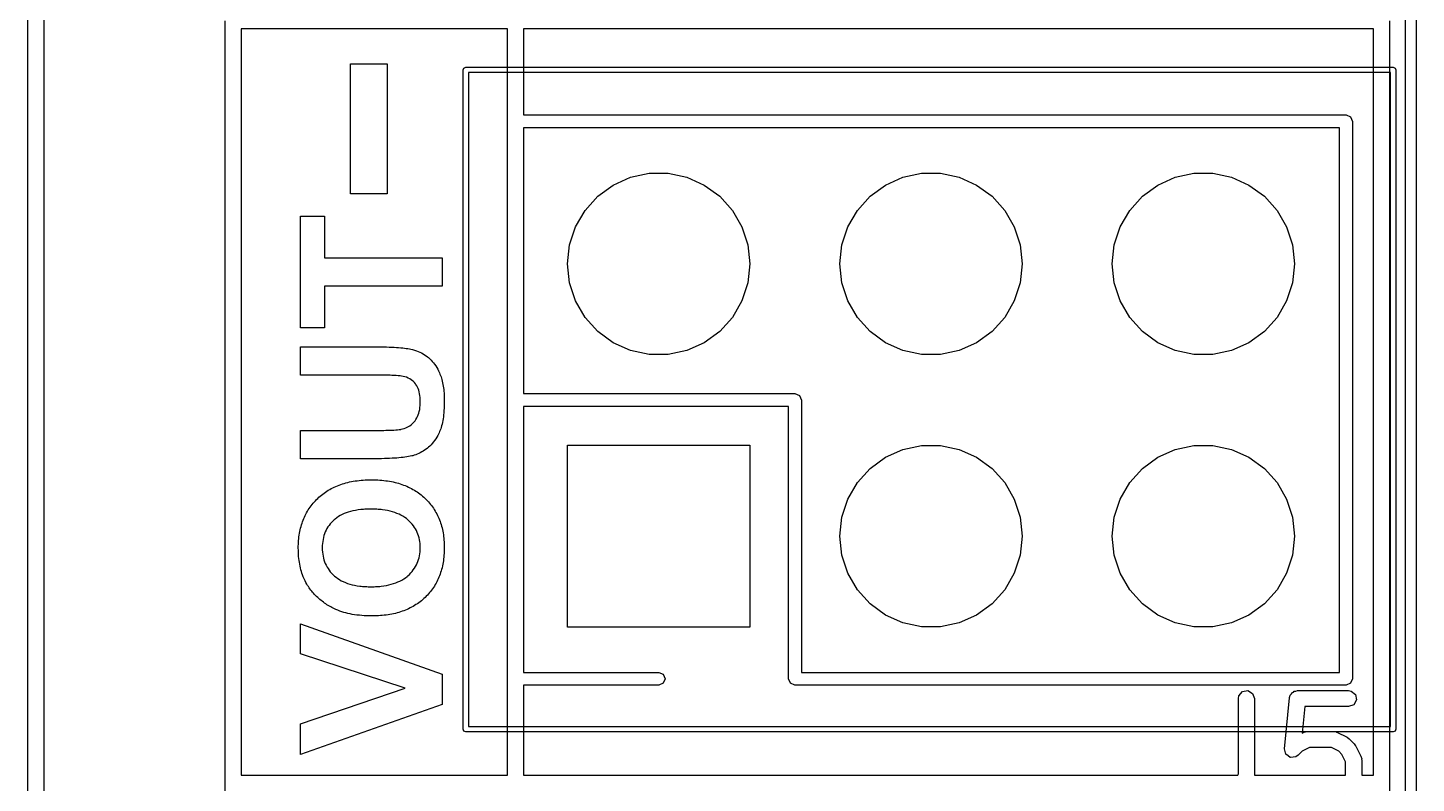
# Model space of a CAD drawing. Extents: x 107 to 207, y -142 to -86.
# Drawn here: x 193.95 to 206.9, y -118.55 to -111.51 of the extents above; entities that cross this region are included whole.
import ezdxf

# ---------------------------------------------------------------- set-up
doc = ezdxf.new("R2010")
doc.units = 0
doc.layers.add('BLACK', color=7, linetype='CONTINUOUS')

msp = doc.modelspace()

# ---------------------------------------------------------------- linework, layer by layer
at = {"layer": 'BLACK', "linetype": 'CONTINUOUS'}
for p, q in [((193.95, -134.679373), (193.95, -86.11)), ((206.8, -138.51), (206.8, -89.71)), ((206.9, -89.71), (206.9, -138.51)), ((194.1, -95.785), (194.1, -132.185)), ((195.7914, -132.989), (195.7914, -111.4426)), ((206.6514, -111.4426), (206.6514, -132.989)), ((195.9414, -111.5176), (195.9414, -118.4796)), ((198.4242, -111.5176), (195.9414, -111.5176)), ((198.4242, -118.4796), (198.4242, -111.5176)), ((198.5742, -111.5176), (198.5742, -112.32)), ((206.5014, -111.5176), (198.5742, -111.5176)), ((206.5014, -118.4796), (206.5014, -111.5176)), ((196.959633, -113.05755), (196.959633, -111.843761)), ((196.959633, -111.843761), (197.303527, -111.843761)), ((197.303527, -111.843761), (197.303527, -113.05755)), ((198.01, -111.9), (198.017322, -111.882322)), ((198.017322, -111.882322), (198.035, -111.875)), ((198.035, -111.875), (206.685, -111.875)), ((206.685, -111.875), (206.702678, -111.882322)), ((206.702678, -111.882322), (206.71, -111.9)), ((198.01, -118.05), (198.01, -111.9)), ((198.06, -111.925), (198.06, -118.025)), ((206.66, -111.925), (198.06, -111.925)), ((206.66, -118.025), (206.66, -111.925)), ((206.71, -111.9), (206.71, -118.05)), ((198.5742, -112.32), (206.245, -112.32)), ((206.245, -112.32), (206.287426, -112.337574)), ((206.287426, -112.337574), (206.305, -112.38)), ((206.305, -112.38), (206.305, -117.58)), ((198.5742, -112.44), (198.5742, -114.92)), ((206.185, -112.44), (198.5742, -112.44)), ((206.185, -117.52), (206.185, -112.44)), ((199.41, -112.973878), (199.572336, -112.901602)), ((199.572336, -112.901602), (199.746151, -112.864656)), ((199.746151, -112.864656), (199.923849, -112.864656)), ((199.923849, -112.864656), (200.097664, -112.901602)), ((200.097664, -112.901602), (200.26, -112.973878)), ((201.95, -112.973878), (202.112336, -112.901602)), ((202.112336, -112.901602), (202.286151, -112.864656)), ((202.286151, -112.864656), (202.463849, -112.864656)), ((202.463849, -112.864656), (202.637664, -112.901602)), ((202.637664, -112.901602), (202.8, -112.973878)), ((204.49, -112.973878), (204.652336, -112.901602)), ((204.652336, -112.901602), (204.826151, -112.864656)), ((204.826151, -112.864656), (205.003849, -112.864656)), ((205.003849, -112.864656), (205.177664, -112.901602)), ((205.177664, -112.901602), (205.34, -112.973878)), ((199.266239, -113.078327), (199.41, -112.973878)), ((200.26, -112.973878), (200.403761, -113.078327)), ((201.806239, -113.078327), (201.95, -112.973878)), ((202.8, -112.973878), (202.943761, -113.078327)), ((204.346239, -113.078327), (204.49, -112.973878)), ((205.34, -112.973878), (205.483761, -113.078327)), ((197.303527, -113.05755), (196.959633, -113.05755)), ((199.147336, -113.210383), (199.266239, -113.078327)), ((200.403761, -113.078327), (200.522664, -113.210383)), ((201.687336, -113.210383), (201.806239, -113.078327)), ((202.943761, -113.078327), (203.062664, -113.210383)), ((204.227336, -113.210383), (204.346239, -113.078327)), ((205.483761, -113.078327), (205.602664, -113.210383)), ((196.493634, -114.305777), (196.493634, -113.265595)), ((196.493634, -113.265595), (196.717165, -113.265595)), ((196.717165, -113.265595), (196.717165, -113.652964)), ((199.058486, -113.364274), (199.147336, -113.210383)), ((200.522664, -113.210383), (200.611514, -113.364274)), ((201.598486, -113.364274), (201.687336, -113.210383)), ((203.062664, -113.210383), (203.151514, -113.364274)), ((204.138486, -113.364274), (204.227336, -113.210383)), ((205.602664, -113.210383), (205.691514, -113.364274)), ((199.003575, -113.533275), (199.058486, -113.364274)), ((200.611514, -113.364274), (200.666425, -113.533275)), ((201.543575, -113.533275), (201.598486, -113.364274)), ((203.151514, -113.364274), (203.206425, -113.533275)), ((204.083575, -113.533275), (204.138486, -113.364274)), ((205.691514, -113.364274), (205.746425, -113.533275)), ((198.985, -113.71), (199.003575, -113.533275)), ((200.666425, -113.533275), (200.685, -113.71)), ((201.525, -113.71), (201.543575, -113.533275)), ((203.206425, -113.533275), (203.225, -113.71)), ((204.065, -113.71), (204.083575, -113.533275)), ((205.746425, -113.533275), (205.765, -113.71)), ((196.717165, -113.652964), (197.8145, -113.652964)), ((197.8145, -113.652964), (197.8145, -113.917455)), ((199.003575, -113.886725), (198.985, -113.71)), ((200.685, -113.71), (200.666425, -113.886725)), ((201.543575, -113.886725), (201.525, -113.71)), ((203.225, -113.71), (203.206425, -113.886725)), ((204.083575, -113.886725), (204.065, -113.71)), ((205.765, -113.71), (205.746425, -113.886725)), ((197.8145, -113.917455), (196.717165, -113.917455)), ((196.717165, -113.917455), (196.717165, -114.305777)), ((199.058486, -114.055726), (199.003575, -113.886725)), ((200.666425, -113.886725), (200.611514, -114.055726)), ((201.598486, -114.055726), (201.543575, -113.886725)), ((203.206425, -113.886725), (203.151514, -114.055726)), ((204.138486, -114.055726), (204.083575, -113.886725)), ((205.746425, -113.886725), (205.691514, -114.055726)), ((199.147336, -114.209617), (199.058486, -114.055726)), ((200.611514, -114.055726), (200.522664, -114.209617)), ((201.687336, -114.209617), (201.598486, -114.055726)), ((203.151514, -114.055726), (203.062664, -114.209617)), ((204.227336, -114.209617), (204.138486, -114.055726)), ((205.691514, -114.055726), (205.602664, -114.209617)), ((199.266239, -114.341673), (199.147336, -114.209617)), ((200.522664, -114.209617), (200.403761, -114.341673)), ((201.806239, -114.341673), (201.687336, -114.209617)), ((203.062664, -114.209617), (202.943761, -114.341673)), ((204.346239, -114.341673), (204.227336, -114.209617)), ((205.602664, -114.209617), (205.483761, -114.341673)), ((196.717165, -114.305777), (196.493634, -114.305777)), ((199.41, -114.446122), (199.266239, -114.341673)), ((200.403761, -114.341673), (200.26, -114.446122)), ((201.95, -114.446122), (201.806239, -114.341673)), ((202.943761, -114.341673), (202.8, -114.446122)), ((204.49, -114.446122), (204.346239, -114.341673)), ((205.483761, -114.341673), (205.34, -114.446122)), ((199.572336, -114.518398), (199.41, -114.446122)), ((200.26, -114.446122), (200.097664, -114.518398)), ((202.112336, -114.518398), (201.95, -114.446122)), ((202.8, -114.446122), (202.637664, -114.518398)), ((204.652336, -114.518398), (204.49, -114.446122)), ((205.34, -114.446122), (205.177664, -114.518398)), ((196.493634, -114.747441), (196.493634, -114.483268)), ((196.493634, -114.483268), (197.186136, -114.483268)), ((197.186136, -114.483268), (197.200844, -114.483289)), ((197.200844, -114.483289), (197.215279, -114.483352)), ((197.215279, -114.483352), (197.229442, -114.483458)), ((197.229442, -114.483458), (197.243333, -114.483605)), ((197.243333, -114.483605), (197.256952, -114.483795)), ((197.256952, -114.483795), (197.270299, -114.484027)), ((197.270299, -114.484027), (197.283373, -114.484301)), ((197.283373, -114.484301), (197.296175, -114.484617)), ((197.296175, -114.484617), (197.320962, -114.485376)), ((197.320962, -114.485376), (197.344661, -114.486304)), ((197.344661, -114.486304), (197.36727, -114.487401)), ((197.36727, -114.487401), (197.38879, -114.488666)), ((197.38879, -114.488666), (197.409222, -114.490099)), ((197.409222, -114.490099), (197.428564, -114.491702)), ((197.428564, -114.491702), (197.446818, -114.493473)), ((197.446818, -114.493473), (197.463982, -114.495413)), ((197.463982, -114.495413), (197.480057, -114.497521)), ((197.480057, -114.497521), (197.495044, -114.499799)), ((197.495044, -114.499799), (197.508941, -114.502244)), ((197.508941, -114.502244), (197.52175, -114.504859)), ((197.52175, -114.504859), (197.539878, -114.509169)), ((197.539878, -114.509169), (197.557471, -114.51412)), ((197.557471, -114.51412), (197.574527, -114.519714)), ((197.574527, -114.519714), (197.591048, -114.525949)), ((197.591048, -114.525949), (197.607033, -114.532826)), ((197.607033, -114.532826), (197.622482, -114.540345)), ((197.622482, -114.540345), (197.637395, -114.548506)), ((197.637395, -114.548506), (197.651773, -114.557309)), ((197.651773, -114.557309), (197.665614, -114.566753)), ((197.665614, -114.566753), (197.67892, -114.57684)), ((197.67892, -114.57684), (197.687493, -114.58392)), ((197.687493, -114.58392), (197.699874, -114.595039)), ((197.699874, -114.595039), (197.711776, -114.606845)), ((197.711776, -114.606845), (197.723197, -114.619337)), ((199.746151, -114.555344), (199.572336, -114.518398)), ((199.923849, -114.555344), (199.746151, -114.555344)), ((200.097664, -114.518398), (199.923849, -114.555344)), ((202.286151, -114.555344), (202.112336, -114.518398)), ((202.463849, -114.555344), (202.286151, -114.555344)), ((202.637664, -114.518398), (202.463849, -114.555344)), ((204.826151, -114.555344), (204.652336, -114.518398)), ((205.003849, -114.555344), (204.826151, -114.555344)), ((205.177664, -114.518398), (205.003849, -114.555344)), ((197.723197, -114.619337), (197.734138, -114.632515)), ((197.734138, -114.632515), (197.7446, -114.64638)), ((197.7446, -114.64638), (197.754581, -114.660932)), ((197.754581, -114.660932), (197.764082, -114.67617)), ((197.764082, -114.67617), (197.773103, -114.692094)), ((197.773103, -114.692094), (197.781645, -114.708705)), ((197.781645, -114.708705), (197.789706, -114.726002)), ((197.789706, -114.726002), (197.794814, -114.737916)), ((197.225825, -114.747441), (196.493634, -114.747441)), ((197.245122, -114.747487), (197.225825, -114.747441)), ((197.263719, -114.747625), (197.245122, -114.747487)), ((197.281616, -114.747854), (197.263719, -114.747625)), ((197.298814, -114.748175), (197.281616, -114.747854)), ((197.315313, -114.748588), (197.298814, -114.748175)), ((197.331112, -114.749093), (197.315313, -114.748588)), ((197.346211, -114.74969), (197.331112, -114.749093)), ((197.360611, -114.750378), (197.346211, -114.74969)), ((197.374311, -114.751158), (197.360611, -114.750378)), ((197.387312, -114.75203), (197.374311, -114.751158)), ((197.405501, -114.75351), (197.387312, -114.75203)), ((197.422117, -114.755197), (197.405501, -114.75351)), ((197.437159, -114.75709), (197.422117, -114.755197)), ((197.450627, -114.759189), (197.437159, -114.75709)), ((197.467207, -114.762761), (197.450627, -114.759189)), ((197.483132, -114.767762), (197.467207, -114.762761)), ((197.498403, -114.774192), (197.483132, -114.767762)), ((197.513018, -114.78205), (197.498403, -114.774192)), ((197.526979, -114.791338), (197.513018, -114.78205)), ((197.53702, -114.799241), (197.526979, -114.791338)), ((197.546692, -114.807948), (197.53702, -114.799241)), ((197.555996, -114.817458), (197.546692, -114.807948)), ((197.564932, -114.827772), (197.555996, -114.817458)), ((197.570546, -114.835134), (197.564932, -114.827772)), ((197.578287, -114.846989), (197.570546, -114.835134)), ((197.585213, -114.859822), (197.578287, -114.846989)), ((197.591325, -114.873631), (197.585213, -114.859822)), ((197.794814, -114.737916), (197.799658, -114.750173)), ((197.799658, -114.750173), (197.80419, -114.762895)), ((197.80419, -114.762895), (197.80841, -114.776081)), ((197.80841, -114.776081), (197.812317, -114.78973)), ((197.812317, -114.78973), (197.815911, -114.803843)), ((197.815911, -114.803843), (197.819193, -114.818421)), ((197.819193, -114.818421), (197.822162, -114.833462)), ((197.822162, -114.833462), (197.824819, -114.848967)), ((197.824819, -114.848967), (197.827163, -114.864935)), ((197.827163, -114.864935), (197.829195, -114.881368)), ((197.596622, -114.888417), (197.591325, -114.873631)), ((197.601104, -114.904179), (197.596622, -114.888417)), ((197.60477, -114.920919), (197.601104, -114.904179)), ((197.607623, -114.938635), (197.60477, -114.920919)), ((197.60966, -114.957328), (197.607623, -114.938635)), ((197.610565, -114.970332), (197.60966, -114.957328)), ((197.611108, -114.983771), (197.610565, -114.970332)), ((197.611289, -114.997643), (197.611108, -114.983771)), ((197.829195, -114.881368), (197.830914, -114.898265)), ((197.830914, -114.898265), (197.83232, -114.915625)), ((197.83232, -114.915625), (197.833414, -114.933449)), ((197.833414, -114.933449), (197.834195, -114.951738)), ((197.834195, -114.951738), (197.834664, -114.97049)), ((197.834821, -114.989705), (197.834651, -115.01277)), ((197.834664, -114.97049), (197.834821, -114.989705)), ((198.5742, -114.92), (201.105, -114.92)), ((201.105, -114.92), (201.147426, -114.937574)), ((201.147426, -114.937574), (201.165, -114.98)), ((201.165, -114.98), (201.165, -117.52)), ((197.585865, -115.132532), (197.592065, -115.117654)), ((197.592065, -115.117654), (197.5974, -115.101962)), ((197.5974, -115.101962), (197.601869, -115.085454)), ((197.601869, -115.085454), (197.605474, -115.068131)), ((197.605474, -115.068131), (197.608214, -115.049994)), ((197.608214, -115.049994), (197.610088, -115.031041)), ((197.610088, -115.031041), (197.610857, -115.017954)), ((197.610857, -115.017954), (197.611241, -115.004504)), ((197.611241, -115.004504), (197.611289, -114.997643)), ((197.828703, -115.117525), (197.826494, -115.136363)), ((197.830572, -115.097983), (197.828703, -115.117525)), ((197.832102, -115.077737), (197.830572, -115.097983)), ((197.833291, -115.056786), (197.832102, -115.077737)), ((197.834141, -115.03513), (197.833291, -115.056786)), ((197.834651, -115.01277), (197.834141, -115.03513)), ((201.045, -115.04), (198.5742, -115.04)), ((198.5742, -115.04), (198.5742, -117.52)), ((201.045, -117.58), (201.045, -115.04)), ((197.412869, -115.255762), (197.428303, -115.253532)), ((197.428303, -115.253532), (197.431576, -115.252926)), ((197.431576, -115.252926), (197.446534, -115.249358)), ((197.446534, -115.249358), (197.46093, -115.244963)), ((197.46093, -115.244963), (197.474761, -115.239743)), ((197.474761, -115.239743), (197.488029, -115.233696)), ((197.488029, -115.233696), (197.500733, -115.226824)), ((197.500733, -115.226824), (197.512873, -115.219125)), ((197.512873, -115.219125), (197.52445, -115.210601)), ((197.52445, -115.210601), (197.535463, -115.20125)), ((197.535463, -115.20125), (197.545912, -115.191074)), ((197.545912, -115.191074), (197.555797, -115.180071)), ((197.555797, -115.180071), (197.562075, -115.172277)), ((197.562075, -115.172277), (197.57087, -115.159844)), ((197.57087, -115.159844), (197.5788, -115.146595)), ((197.5788, -115.146595), (197.585865, -115.132532)), ((197.801516, -115.248501), (197.796588, -115.261702)), ((197.806104, -115.234594), (197.801516, -115.248501)), ((197.810352, -115.219984), (197.806104, -115.234594)), ((197.81426, -115.204669), (197.810352, -115.219984)), ((197.817828, -115.188649), (197.81426, -115.204669)), ((197.821057, -115.171925), (197.817828, -115.188649)), ((197.823946, -115.154496), (197.821057, -115.171925)), ((197.826494, -115.136363), (197.823946, -115.154496)), ((196.493634, -115.52726), (196.493634, -115.262769)), ((196.493634, -115.262769), (197.210585, -115.262769)), ((197.210585, -115.262769), (197.231429, -115.262731)), ((197.231429, -115.262731), (197.251336, -115.262615)), ((197.251336, -115.262615), (197.270305, -115.262423)), ((197.270305, -115.262423), (197.288336, -115.262154)), ((197.288336, -115.262154), (197.30543, -115.261808)), ((197.30543, -115.261808), (197.321586, -115.261385)), ((197.321586, -115.261385), (197.336805, -115.260885)), ((197.336805, -115.260885), (197.351085, -115.260308)), ((197.351085, -115.260308), (197.364428, -115.259655)), ((197.364428, -115.259655), (197.382685, -115.25853)), ((197.382685, -115.25853), (197.398832, -115.257232)), ((197.398832, -115.257232), (197.412869, -115.255762)), ((197.722735, -115.383802), (197.711128, -115.396602)), ((197.733889, -115.370288), (197.722735, -115.383802)), ((197.744591, -115.356059), (197.733889, -115.370288)), ((197.754841, -115.341116), (197.744591, -115.356059)), ((197.764639, -115.325458), (197.754841, -115.341116)), ((197.773985, -115.309087), (197.764639, -115.325458)), ((197.779965, -115.297775), (197.773985, -115.309087)), ((197.785743, -115.286146), (197.779965, -115.297775)), ((197.791321, -115.2742), (197.785743, -115.286146)), ((197.796588, -115.261702), (197.791321, -115.2742)), ((197.468169, -115.512614), (197.450205, -115.514953)), ((197.48529, -115.510072), (197.468169, -115.512614)), ((197.501568, -115.507326), (197.48529, -115.510072)), ((197.517002, -115.504376), (197.501568, -115.507326)), ((197.531593, -115.501223), (197.517002, -115.504376)), ((197.541132, -115.498851), (197.531593, -115.501223)), ((197.555343, -115.494729), (197.541132, -115.498851)), ((197.569437, -115.489932), (197.555343, -115.494729)), ((197.583413, -115.484459), (197.569437, -115.489932)), ((197.597273, -115.478311), (197.583413, -115.484459)), ((197.611015, -115.471488), (197.597273, -115.478311)), ((197.62464, -115.46399), (197.611015, -115.471488)), ((197.638148, -115.455816), (197.62464, -115.46399)), ((197.651538, -115.446967), (197.638148, -115.455816)), ((197.664812, -115.437442), (197.651538, -115.446967)), ((197.677968, -115.427242), (197.664812, -115.437442)), ((197.686559, -115.420058), (197.677968, -115.427242)), ((197.69907, -115.408687), (197.686559, -115.420058)), ((197.711128, -115.396602), (197.69907, -115.408687)), ((198.985, -117.1), (198.985, -115.4)), ((198.985, -115.4), (200.685, -115.4)), ((200.685, -115.4), (200.685, -117.1)), ((201.806239, -115.618327), (201.95, -115.513878)), ((201.95, -115.513878), (202.112336, -115.441602)), ((202.112336, -115.441602), (202.286151, -115.404656)), ((202.286151, -115.404656), (202.463849, -115.404656)), ((202.463849, -115.404656), (202.637664, -115.441602)), ((202.637664, -115.441602), (202.8, -115.513878)), ((202.8, -115.513878), (202.943761, -115.618327)), ((204.346239, -115.618327), (204.49, -115.513878)), ((204.49, -115.513878), (204.652336, -115.441602)), ((204.652336, -115.441602), (204.826151, -115.404656)), ((204.826151, -115.404656), (205.003849, -115.404656)), ((205.003849, -115.404656), (205.177664, -115.441602)), ((205.177664, -115.441602), (205.34, -115.513878)), ((205.34, -115.513878), (205.483761, -115.618327)), ((197.196931, -115.52726), (196.493634, -115.52726)), ((197.210658, -115.527234), (197.196931, -115.52726)), ((197.224173, -115.527158), (197.210658, -115.527234)), ((197.237478, -115.527031), (197.224173, -115.527158)), ((197.250572, -115.526853), (197.237478, -115.527031)), ((197.276127, -115.526344), (197.250572, -115.526853)), ((197.300838, -115.525632), (197.276127, -115.526344)), ((197.324707, -115.524717), (197.300838, -115.525632)), ((197.347732, -115.523598), (197.324707, -115.524717)), ((197.369913, -115.522276), (197.347732, -115.523598)), ((197.391251, -115.52075), (197.369913, -115.522276)), ((197.411746, -115.519022), (197.391251, -115.52075)), ((197.431397, -115.517089), (197.411746, -115.519022)), ((197.450205, -115.514953), (197.431397, -115.517089)), ((201.687336, -115.750383), (201.806239, -115.618327)), ((202.943761, -115.618327), (203.062664, -115.750383)), ((204.227336, -115.750383), (204.346239, -115.618327)), ((205.483761, -115.618327), (205.602664, -115.750383)), ((196.83883, -115.778756), (196.854103, -115.772819)), ((196.854103, -115.772819), (196.869652, -115.767222)), ((196.869652, -115.767222), (196.885477, -115.761964)), ((196.885477, -115.761964), (196.901579, -115.757045)), ((196.901579, -115.757045), (196.917956, -115.752466)), ((196.917956, -115.752466), (196.934609, -115.748226)), ((196.934609, -115.748226), (196.951538, -115.744325)), ((196.951538, -115.744325), (196.968743, -115.740763)), ((196.968743, -115.740763), (196.986224, -115.73754)), ((196.986224, -115.73754), (197.003981, -115.734657)), ((197.003981, -115.734657), (197.022014, -115.732113)), ((197.022014, -115.732113), (197.040323, -115.729908)), ((197.040323, -115.729908), (197.058908, -115.728042)), ((197.058908, -115.728042), (197.077769, -115.726516)), ((197.077769, -115.726516), (197.096906, -115.725328)), ((197.096906, -115.725328), (197.116318, -115.72448)), ((197.116318, -115.72448), (197.136007, -115.723971)), ((197.136007, -115.723971), (197.155972, -115.723802)), ((197.155972, -115.723802), (197.175761, -115.72397)), ((197.175761, -115.72397), (197.195278, -115.724475)), ((197.195278, -115.724475), (197.214525, -115.725317)), ((197.214525, -115.725317), (197.2335, -115.726496)), ((197.2335, -115.726496), (197.252205, -115.728011)), ((197.252205, -115.728011), (197.270639, -115.729863)), ((197.270639, -115.729863), (197.288801, -115.732052)), ((197.288801, -115.732052), (197.306693, -115.734577)), ((197.306693, -115.734577), (197.324313, -115.73744)), ((197.324313, -115.73744), (197.341663, -115.740639)), ((197.341663, -115.740639), (197.358741, -115.744175)), ((197.358741, -115.744175), (197.375549, -115.748047)), ((197.375549, -115.748047), (197.392085, -115.752256)), ((197.392085, -115.752256), (197.408351, -115.756802)), ((197.408351, -115.756802), (197.424346, -115.761685)), ((197.424346, -115.761685), (197.440069, -115.766905)), ((197.440069, -115.766905), (197.455522, -115.772461)), ((197.455522, -115.772461), (197.470703, -115.778354)), ((201.598486, -115.904274), (201.687336, -115.750383)), ((203.062664, -115.750383), (203.151514, -115.904274)), ((204.138486, -115.904274), (204.227336, -115.750383)), ((205.602664, -115.750383), (205.691514, -115.904274)), ((196.642864, -115.908451), (196.65398, -115.897483)), ((196.65398, -115.897483), (196.665389, -115.886797)), ((196.665389, -115.886797), (196.677075, -115.876451)), ((196.677075, -115.876451), (196.689037, -115.866444)), ((196.689037, -115.866444), (196.701275, -115.856776)), ((196.701275, -115.856776), (196.713788, -115.847448)), ((196.713788, -115.847448), (196.726578, -115.838458)), ((196.726578, -115.838458), (196.739643, -115.829808)), ((196.739643, -115.829808), (196.752985, -115.821497)), ((196.752985, -115.821497), (196.766602, -115.813526)), ((196.766602, -115.813526), (196.780496, -115.805893)), ((196.780496, -115.805893), (196.794665, -115.7986)), ((196.794665, -115.7986), (196.809111, -115.791646)), ((196.809111, -115.791646), (196.823832, -115.785031)), ((196.823832, -115.785031), (196.83883, -115.778756)), ((197.470703, -115.778354), (197.485614, -115.784583)), ((197.485614, -115.784583), (197.500253, -115.79115)), ((197.500253, -115.79115), (197.514622, -115.798053)), ((197.514622, -115.798053), (197.528719, -115.805293)), ((197.528719, -115.805293), (197.542546, -115.81287)), ((197.542546, -115.81287), (197.556101, -115.820783)), ((197.556101, -115.820783), (197.569386, -115.829033)), ((197.569386, -115.829033), (197.582399, -115.83762)), ((197.582399, -115.83762), (197.595142, -115.846544)), ((197.595142, -115.846544), (197.607613, -115.855804)), ((197.607613, -115.855804), (197.619814, -115.865401)), ((197.619814, -115.865401), (197.631743, -115.875335)), ((197.631743, -115.875335), (197.643402, -115.885605)), ((197.643402, -115.885605), (197.654789, -115.896213)), ((197.654789, -115.896213), (197.665865, -115.907102)), ((196.543886, -116.044041), (196.55112, -116.030583)), ((196.55112, -116.030583), (196.558706, -116.017351)), ((196.558706, -116.017351), (196.566646, -116.004346)), ((196.566646, -116.004346), (196.574938, -115.991567)), ((196.574938, -115.991567), (196.583583, -115.979014)), ((196.583583, -115.979014), (196.592581, -115.966688)), ((196.592581, -115.966688), (196.601932, -115.954588)), ((196.601932, -115.954588), (196.611636, -115.942714)), ((196.611636, -115.942714), (196.621693, -115.931067)), ((196.621693, -115.931067), (196.632102, -115.919646)), ((196.632102, -115.919646), (196.642864, -115.908451)), ((196.919492, -116.031995), (196.900034, -116.03971)), ((196.939857, -116.025052), (196.919492, -116.031995)), ((196.961131, -116.01888), (196.939857, -116.025052)), ((196.983312, -116.01348), (196.961131, -116.01888)), ((197.006402, -116.008851), (196.983312, -116.01348)), ((197.030399, -116.004994), (197.006402, -116.008851)), ((197.055304, -116.001908), (197.030399, -116.004994)), ((197.068097, -116.000654), (197.055304, -116.001908)), ((197.081117, -115.999594), (197.068097, -116.000654)), ((197.094364, -115.998726), (197.081117, -115.999594)), ((197.107838, -115.998051), (197.094364, -115.998726)), ((197.121539, -115.997569), (197.107838, -115.998051)), ((197.135467, -115.997279), (197.121539, -115.997569)), ((197.149622, -115.997183), (197.135467, -115.997279)), ((197.163936, -115.997282), (197.149622, -115.997183)), ((197.178026, -115.997578), (197.163936, -115.997282)), ((197.19189, -115.998073), (197.178026, -115.997578)), ((197.205529, -115.998765), (197.19189, -115.998073)), ((197.218943, -115.999656), (197.205529, -115.998765)), ((197.232132, -116.000744), (197.218943, -115.999656)), ((197.245096, -116.00203), (197.232132, -116.000744)), ((197.257835, -116.003513), (197.245096, -116.00203)), ((197.282637, -116.007074), (197.257835, -116.003513)), ((197.306539, -116.011426), (197.282637, -116.007074)), ((197.32954, -116.01657), (197.306539, -116.011426)), ((197.351641, -116.022505), (197.32954, -116.01657)), ((197.372841, -116.029231), (197.351641, -116.022505)), ((197.393141, -116.036748), (197.372841, -116.029231)), ((197.665865, -115.907102), (197.67659, -115.918217)), ((197.67659, -115.918217), (197.686963, -115.929558)), ((197.686963, -115.929558), (197.696984, -115.941126)), ((197.696984, -115.941126), (197.706654, -115.952921)), ((197.706654, -115.952921), (197.715972, -115.964941)), ((197.715972, -115.964941), (197.724938, -115.977188)), ((197.724938, -115.977188), (197.733553, -115.989662)), ((197.733553, -115.989662), (197.741816, -116.002361)), ((197.741816, -116.002361), (197.749728, -116.015287)), ((197.749728, -116.015287), (197.757287, -116.02844)), ((197.757287, -116.02844), (197.764496, -116.041819)), ((201.543575, -116.073275), (201.598486, -115.904274)), ((203.151514, -115.904274), (203.206425, -116.073275)), ((204.083575, -116.073275), (204.138486, -115.904274)), ((205.691514, -115.904274), (205.746425, -116.073275)), ((196.494661, -116.17535), (196.498719, -116.159855)), ((196.498719, -116.159855), (196.50313, -116.144586)), ((196.50313, -116.144586), (196.507894, -116.129543)), ((196.507894, -116.129543), (196.51301, -116.114727)), ((196.51301, -116.114727), (196.51848, -116.100137)), ((196.51848, -116.100137), (196.524302, -116.085774)), ((196.524302, -116.085774), (196.530477, -116.071637)), ((196.530477, -116.071637), (196.537005, -116.057726)), ((196.537005, -116.057726), (196.543886, -116.044041)), ((196.76007, -116.149332), (196.749971, -116.163942)), ((196.771046, -116.135226), (196.76007, -116.149332)), ((196.782901, -116.121624), (196.771046, -116.135226)), ((196.795634, -116.108525), (196.782901, -116.121624)), ((196.809245, -116.09593), (196.795634, -116.108525)), ((196.816363, -116.089855), (196.809245, -116.09593)), ((196.831282, -116.078283), (196.816363, -116.089855)), ((196.847108, -116.067482), (196.831282, -116.078283)), ((196.863842, -116.057453), (196.847108, -116.067482)), ((196.881484, -116.048196), (196.863842, -116.057453)), ((196.900034, -116.03971), (196.881484, -116.048196)), ((197.412541, -116.045057), (197.393141, -116.036748)), ((197.43104, -116.054157), (197.412541, -116.045057)), ((197.448638, -116.064048), (197.43104, -116.054157)), ((197.465336, -116.074731), (197.448638, -116.064048)), ((197.481134, -116.086205), (197.465336, -116.074731)), ((197.496031, -116.09847), (197.481134, -116.086205)), ((197.509988, -116.111353), (197.496031, -116.09847)), ((197.523045, -116.12468), (197.509988, -116.111353)), ((197.535201, -116.138451), (197.523045, -116.12468)), ((197.546457, -116.152666), (197.535201, -116.138451)), ((197.556812, -116.167325), (197.546457, -116.152666)), ((197.764496, -116.041819), (197.771352, -116.055424)), ((197.771352, -116.055424), (197.777857, -116.069255)), ((197.777857, -116.069255), (197.784011, -116.083313)), ((197.784011, -116.083313), (197.789813, -116.097597)), ((197.789813, -116.097597), (197.795263, -116.112108)), ((197.795263, -116.112108), (197.800361, -116.126845)), ((197.800361, -116.126845), (197.805108, -116.141808)), ((197.805108, -116.141808), (197.809504, -116.156997)), ((197.809504, -116.156997), (197.813547, -116.172413)), ((201.525, -116.25), (201.543575, -116.073275)), ((203.206425, -116.073275), (203.225, -116.25)), ((204.065, -116.25), (204.083575, -116.073275)), ((205.746425, -116.073275), (205.765, -116.25)), ((196.474901, -116.307462), (196.476136, -116.290156)), ((196.476136, -116.290156), (196.477724, -116.273076)), ((196.477724, -116.273076), (196.479665, -116.256222)), ((196.479665, -116.256222), (196.481958, -116.239595)), ((196.481958, -116.239595), (196.484605, -116.223194)), ((196.484605, -116.223194), (196.487604, -116.20702)), ((196.487604, -116.20702), (196.490956, -116.191072)), ((196.490956, -116.191072), (196.494661, -116.17535)), ((196.703869, -116.280308), (196.700796, -116.298946)), ((196.707821, -116.262173), (196.703869, -116.280308)), ((196.712651, -116.244542), (196.707821, -116.262173)), ((196.718358, -116.227415), (196.712651, -116.244542)), ((196.724944, -116.210791), (196.718358, -116.227415)), ((196.732408, -116.194671), (196.724944, -116.210791)), ((196.740751, -116.179055), (196.732408, -116.194671)), ((196.749971, -116.163942), (196.740751, -116.179055)), ((197.566267, -116.182428), (197.556812, -116.167325)), ((197.574821, -116.197976), (197.566267, -116.182428)), ((197.582475, -116.213967), (197.574821, -116.197976)), ((197.589228, -116.230402), (197.582475, -116.213967)), ((197.595081, -116.247281), (197.589228, -116.230402)), ((197.600034, -116.264604), (197.595081, -116.247281)), ((197.604086, -116.282371), (197.600034, -116.264604)), ((197.607237, -116.300583), (197.604086, -116.282371)), ((197.813547, -116.172413), (197.817239, -116.188056)), ((197.817239, -116.188056), (197.82058, -116.203924)), ((197.82058, -116.203924), (197.823569, -116.220019)), ((197.823569, -116.220019), (197.826206, -116.236341)), ((197.826206, -116.236341), (197.828491, -116.252888)), ((197.828491, -116.252888), (197.830425, -116.269662)), ((197.830425, -116.269662), (197.832008, -116.286663)), ((197.832008, -116.286663), (197.833238, -116.30389)), ((201.543575, -116.426725), (201.525, -116.25)), ((203.225, -116.25), (203.206425, -116.426725)), ((204.083575, -116.426725), (204.065, -116.25)), ((205.765, -116.25), (205.746425, -116.426725)), ((196.473313, -116.360738), (196.473341, -116.357881)), ((196.473517, -116.380557), (196.473313, -116.360738)), ((196.473341, -116.357881), (196.47349, -116.342753)), ((196.47349, -116.342753), (196.474019, -116.324994)), ((196.474127, -116.400085), (196.473517, -116.380557)), ((196.474019, -116.324994), (196.474901, -116.307462)), ((196.475144, -116.419324), (196.474127, -116.400085)), ((196.476568, -116.438272), (196.475144, -116.419324)), ((196.697283, -116.337732), (196.696844, -116.357881)), ((196.696844, -116.357881), (196.697288, -116.378073)), ((196.6986, -116.318087), (196.697283, -116.337732)), ((196.697288, -116.378073), (196.69862, -116.397769)), ((196.700796, -116.298946), (196.6986, -116.318087)), ((196.69862, -116.397769), (196.70084, -116.416968)), ((196.70084, -116.416968), (196.703949, -116.435672)), ((197.604026, -116.433489), (197.607204, -116.415234)), ((197.607204, -116.415234), (197.609474, -116.396548)), ((197.609489, -116.319238), (197.607237, -116.300583)), ((197.609474, -116.396548), (197.610836, -116.37743)), ((197.610839, -116.338337), (197.609489, -116.319238)), ((197.610836, -116.37743), (197.611289, -116.357881)), ((197.611289, -116.357881), (197.610839, -116.338337)), ((197.833247, -116.410647), (197.832022, -116.428086)), ((197.833238, -116.30389), (197.834117, -116.321343)), ((197.834121, -116.392975), (197.833247, -116.410647)), ((197.834117, -116.321343), (197.834645, -116.339022)), ((197.834646, -116.375068), (197.834121, -116.392975)), ((197.834645, -116.339022), (197.834821, -116.356928)), ((197.834821, -116.356928), (197.834646, -116.375068)), ((196.478398, -116.456929), (196.476568, -116.438272)), ((196.480636, -116.475297), (196.478398, -116.456929)), ((196.48328, -116.493374), (196.480636, -116.475297)), ((196.486331, -116.511161), (196.48328, -116.493374)), ((196.489789, -116.528658), (196.486331, -116.511161)), ((196.493654, -116.545865), (196.489789, -116.528658)), ((196.497926, -116.562781), (196.493654, -116.545865)), ((196.703949, -116.435672), (196.707945, -116.45388)), ((196.707945, -116.45388), (196.712829, -116.471591)), ((196.712829, -116.471591), (196.718601, -116.488806)), ((196.718601, -116.488806), (196.725262, -116.505525)), ((196.725262, -116.505525), (196.73281, -116.521749)), ((196.73281, -116.521749), (196.741247, -116.537475)), ((196.741247, -116.537475), (196.750571, -116.552706)), ((197.545921, -116.563988), (197.556362, -116.549186)), ((197.556362, -116.549186), (197.565895, -116.533953)), ((197.565895, -116.533953), (197.57452, -116.518288)), ((197.57452, -116.518288), (197.582237, -116.502192)), ((197.582237, -116.502192), (197.589046, -116.485663)), ((197.589046, -116.485663), (197.594947, -116.468704)), ((197.594947, -116.468704), (197.599941, -116.451312)), ((197.599941, -116.451312), (197.604026, -116.433489)), ((197.81366, -116.543612), (197.809638, -116.559181)), ((197.817332, -116.52781), (197.81366, -116.543612)), ((197.820655, -116.511774), (197.817332, -116.52781)), ((197.823628, -116.495504), (197.820655, -116.511774)), ((197.826251, -116.479), (197.823628, -116.495504)), ((197.828525, -116.462263), (197.826251, -116.479)), ((197.830448, -116.445291), (197.828525, -116.462263)), ((197.832022, -116.428086), (197.830448, -116.445291)), ((201.598486, -116.595726), (201.543575, -116.426725)), ((203.206425, -116.426725), (203.151514, -116.595726)), ((204.138486, -116.595726), (204.083575, -116.426725)), ((205.746425, -116.426725), (205.691514, -116.595726)), ((196.502604, -116.579407), (196.497926, -116.562781)), ((196.507689, -116.595743), (196.502604, -116.579407)), ((196.513181, -116.611789), (196.507689, -116.595743)), ((196.51908, -116.627544), (196.513181, -116.611789)), ((196.525386, -116.64301), (196.51908, -116.627544)), ((196.527847, -116.648731), (196.525386, -116.64301)), ((196.535715, -116.665727), (196.527847, -116.648731)), ((196.544308, -116.682472), (196.535715, -116.665727)), ((196.750571, -116.552706), (196.760784, -116.567441)), ((196.760784, -116.567441), (196.771885, -116.58168)), ((196.771885, -116.58168), (196.783873, -116.595422)), ((196.783873, -116.595422), (196.79675, -116.608668)), ((196.79675, -116.608668), (196.810515, -116.621419)), ((196.810515, -116.621419), (196.825174, -116.63353)), ((196.825174, -116.63353), (196.840733, -116.64486)), ((196.840733, -116.64486), (196.857193, -116.655409)), ((196.857193, -116.655409), (196.874554, -116.665176)), ((196.874554, -116.665176), (196.892815, -116.674162)), ((196.892815, -116.674162), (196.911976, -116.682367)), ((197.382425, -116.685281), (197.402097, -116.677268)), ((197.402097, -116.677268), (197.420917, -116.668455)), ((197.420917, -116.668455), (197.438886, -116.65884)), ((197.438886, -116.65884), (197.456005, -116.648424)), ((197.456005, -116.648424), (197.472272, -116.637207)), ((197.472272, -116.637207), (197.487689, -116.625188)), ((197.487689, -116.625188), (197.495079, -116.618879)), ((197.495079, -116.618879), (197.509151, -116.605803)), ((197.509151, -116.605803), (197.522316, -116.592297)), ((197.522316, -116.592297), (197.534572, -116.578358)), ((197.534572, -116.578358), (197.545921, -116.563988)), ((197.764868, -116.675312), (197.757698, -116.688776)), ((197.771688, -116.661614), (197.764868, -116.675312)), ((197.778159, -116.647682), (197.771688, -116.661614)), ((197.78428, -116.633516), (197.778159, -116.647682)), ((197.790051, -116.619117), (197.78428, -116.633516)), ((197.795472, -116.604483), (197.790051, -116.619117)), ((197.800544, -116.589616), (197.795472, -116.604483)), ((197.805265, -116.574515), (197.800544, -116.589616)), ((197.809638, -116.559181), (197.805265, -116.574515)), ((201.687336, -116.749617), (201.598486, -116.595726)), ((203.151514, -116.595726), (203.062664, -116.749617)), ((204.227336, -116.749617), (204.138486, -116.595726)), ((205.691514, -116.595726), (205.602664, -116.749617)), ((196.553627, -116.698966), (196.544308, -116.682472)), ((196.560243, -116.709822), (196.553627, -116.698966)), ((196.567181, -116.720567), (196.560243, -116.709822)), ((196.574442, -116.7312), (196.567181, -116.720567)), ((196.582025, -116.741721), (196.574442, -116.7312)), ((196.589931, -116.752131), (196.582025, -116.741721)), ((196.598159, -116.762429), (196.589931, -116.752131)), ((196.606709, -116.772616), (196.598159, -116.762429)), ((196.615583, -116.782691), (196.606709, -116.772616)), ((196.624778, -116.792654), (196.615583, -116.782691)), ((196.634296, -116.802506), (196.624778, -116.792654)), ((196.644137, -116.812246), (196.634296, -116.802506)), ((196.911976, -116.682367), (196.932038, -116.68979)), ((196.932038, -116.68979), (196.953, -116.696432)), ((196.953, -116.696432), (196.974863, -116.702292)), ((196.974863, -116.702292), (196.997626, -116.707371)), ((196.997626, -116.707371), (197.021289, -116.711669)), ((197.021289, -116.711669), (197.045854, -116.715185)), ((197.045854, -116.715185), (197.058473, -116.71665)), ((197.058473, -116.71665), (197.071318, -116.71792)), ((197.071318, -116.71792), (197.084388, -116.718994)), ((197.084388, -116.718994), (197.097683, -116.719873)), ((197.097683, -116.719873), (197.111203, -116.720557)), ((197.111203, -116.720557), (197.124948, -116.721045)), ((197.124948, -116.721045), (197.138919, -116.721338)), ((197.138919, -116.721338), (197.153114, -116.721436)), ((197.153114, -116.721436), (197.167098, -116.721336)), ((197.167098, -116.721336), (197.180868, -116.721036)), ((197.180868, -116.721036), (197.194426, -116.720535)), ((197.194426, -116.720535), (197.207772, -116.719834)), ((197.207772, -116.719834), (197.220904, -116.718932)), ((197.220904, -116.718932), (197.233824, -116.717831)), ((197.233824, -116.717831), (197.246531, -116.716529)), ((197.246531, -116.716529), (197.271307, -116.713324)), ((197.271307, -116.713324), (197.295233, -116.709318)), ((197.295233, -116.709318), (197.318307, -116.70451)), ((197.318307, -116.70451), (197.340531, -116.698902)), ((197.340531, -116.698902), (197.361904, -116.692492)), ((197.361904, -116.692492), (197.382425, -116.685281)), ((197.677427, -116.799435), (197.666759, -116.810561)), ((197.687745, -116.788074), (197.677427, -116.799435)), ((197.697713, -116.77648), (197.687745, -116.788074)), ((197.707332, -116.764653), (197.697713, -116.77648)), ((197.7166, -116.752591), (197.707332, -116.764653)), ((197.725519, -116.740296), (197.7166, -116.752591)), ((197.734089, -116.727767), (197.725519, -116.740296)), ((197.742308, -116.715004), (197.734089, -116.727767)), ((197.750178, -116.702007), (197.742308, -116.715004)), ((197.757698, -116.688776), (197.750178, -116.702007)), ((201.806239, -116.881673), (201.687336, -116.749617)), ((203.062664, -116.749617), (202.943761, -116.881673)), ((204.346239, -116.881673), (204.227336, -116.749617)), ((205.602664, -116.749617), (205.483761, -116.881673)), ((196.654181, -116.821764), (196.644137, -116.812246)), ((196.664388, -116.831029), (196.654181, -116.821764)), ((196.67476, -116.840041), (196.664388, -116.831029)), ((196.685295, -116.8488), (196.67476, -116.840041)), ((196.695993, -116.857306), (196.685295, -116.8488)), ((196.706856, -116.865558), (196.695993, -116.857306)), ((196.717882, -116.873558), (196.706856, -116.865558)), ((196.729072, -116.881305), (196.717882, -116.873558)), ((196.740426, -116.888799), (196.729072, -116.881305)), ((196.751943, -116.89604), (196.740426, -116.888799)), ((196.763624, -116.903028), (196.751943, -116.89604)), ((196.775469, -116.909763), (196.763624, -116.903028)), ((196.787478, -116.916244), (196.775469, -116.909763)), ((196.79965, -116.922473), (196.787478, -116.916244)), ((196.811986, -116.928449), (196.79965, -116.922473)), ((196.824486, -116.934172), (196.811986, -116.928449)), ((196.841804, -116.9414), (196.824486, -116.934172)), ((197.487711, -116.933083), (197.472941, -116.939313)), ((197.502218, -116.926517), (197.487711, -116.933083)), ((197.516461, -116.919613), (197.502218, -116.926517)), ((197.530441, -116.912373), (197.516461, -116.919613)), ((197.544157, -116.904797), (197.530441, -116.912373)), ((197.557609, -116.896883), (197.544157, -116.904797)), ((197.570798, -116.888633), (197.557609, -116.896883)), ((197.583724, -116.880046), (197.570798, -116.888633)), ((197.596386, -116.871123), (197.583724, -116.880046)), ((197.608784, -116.861862), (197.596386, -116.871123)), ((197.620919, -116.852265), (197.608784, -116.861862)), ((197.63279, -116.842331), (197.620919, -116.852265)), ((197.644398, -116.832061), (197.63279, -116.842331)), ((197.655742, -116.821454), (197.644398, -116.832061)), ((197.666759, -116.810561), (197.655742, -116.821454)), ((201.95, -116.986122), (201.806239, -116.881673)), ((202.943761, -116.881673), (202.8, -116.986122)), ((204.49, -116.986122), (204.346239, -116.881673)), ((205.483761, -116.881673), (205.34, -116.986122)), ((196.859626, -116.948162), (196.841804, -116.9414)), ((196.877951, -116.954458), (196.859626, -116.948162)), ((196.89678, -116.960287), (196.877951, -116.954458)), ((196.916112, -116.96565), (196.89678, -116.960287)), ((196.935948, -116.970547), (196.916112, -116.96565)), ((196.956288, -116.974977), (196.935948, -116.970547)), ((196.977131, -116.978941), (196.956288, -116.974977)), ((196.998478, -116.982439), (196.977131, -116.978941)), ((197.020328, -116.98547), (196.998478, -116.982439)), ((197.042682, -116.988035), (197.020328, -116.98547)), ((197.065539, -116.990134), (197.042682, -116.988035)), ((197.0889, -116.991766), (197.065539, -116.990134)), ((197.112765, -116.992932), (197.0889, -116.991766)), ((197.137133, -116.993631), (197.112765, -116.992932)), ((197.162005, -116.993865), (197.137133, -116.993631)), ((197.181519, -116.993696), (197.162005, -116.993865)), ((197.20077, -116.993191), (197.181519, -116.993696)), ((197.219758, -116.992349), (197.20077, -116.993191)), ((197.238481, -116.991171), (197.219758, -116.992349)), ((197.256942, -116.989655), (197.238481, -116.991171)), ((197.275138, -116.987803), (197.256942, -116.989655)), ((197.293071, -116.985614), (197.275138, -116.987803)), ((197.310741, -116.983089), (197.293071, -116.985614)), ((197.328147, -116.980227), (197.310741, -116.983089)), ((197.345289, -116.977028), (197.328147, -116.980227)), ((197.362168, -116.973492), (197.345289, -116.977028)), ((197.378784, -116.969619), (197.362168, -116.973492)), ((197.395135, -116.96541), (197.378784, -116.969619)), ((197.411224, -116.960864), (197.395135, -116.96541)), ((197.427048, -116.955981), (197.411224, -116.960864)), ((197.442609, -116.950762), (197.427048, -116.955981)), ((197.457907, -116.945206), (197.442609, -116.950762)), ((197.472941, -116.939313), (197.457907, -116.945206)), ((202.112336, -117.058398), (201.95, -116.986122)), ((202.286151, -117.095344), (202.112336, -117.058398)), ((202.637664, -117.058398), (202.463849, -117.095344)), ((202.8, -116.986122), (202.637664, -117.058398)), ((204.652336, -117.058398), (204.49, -116.986122)), ((204.826151, -117.095344), (204.652336, -117.058398)), ((205.177664, -117.058398), (205.003849, -117.095344)), ((205.34, -116.986122), (205.177664, -117.058398)), ((196.493634, -117.34853), (196.493634, -117.068163)), ((196.493634, -117.068163), (197.8145, -117.536816)), ((200.685, -117.1), (198.985, -117.1)), ((202.463849, -117.095344), (202.286151, -117.095344)), ((205.003849, -117.095344), (204.826151, -117.095344)), ((197.469042, -117.66922), (196.493634, -117.34853)), ((197.8145, -117.536816), (197.8145, -117.819088)), ((198.5742, -117.52), (199.835, -117.52)), ((199.835, -117.52), (199.877426, -117.537574)), ((199.877426, -117.537574), (199.895, -117.58)), ((199.895, -117.58), (199.877426, -117.622426)), ((201.062574, -117.622426), (201.045, -117.58)), ((201.165, -117.52), (206.185, -117.52)), ((206.305, -117.58), (206.287426, -117.622426)), ((196.493634, -118.000389), (197.469042, -117.66922)), ((199.835, -117.64), (198.5742, -117.64)), ((198.5742, -117.64), (198.5742, -118.4796)), ((199.877426, -117.622426), (199.835, -117.64)), ((201.105, -117.64), (201.062574, -117.622426)), ((206.245, -117.64), (201.105, -117.64)), ((205.246189, -117.739167), (205.279166, -117.699867)), ((205.279166, -117.699867), (205.32969, -117.690958)), ((205.32969, -117.690958), (205.374119, -117.71661)), ((205.736684, -117.721159), (205.744648, -117.707366)), ((205.744648, -117.707366), (205.754499, -117.70378)), ((205.754499, -117.70378), (205.762006, -117.696458)), ((205.762006, -117.696458), (205.777889, -117.695266)), ((205.777889, -117.695266), (205.792857, -117.689819)), ((205.792857, -117.689819), (206.269047, -117.689819)), ((206.287426, -117.622426), (206.245, -117.64)), ((206.269047, -117.689819), (206.294699, -117.694342)), ((206.294699, -117.694342), (206.333999, -117.727319)), ((197.8145, -117.819088), (196.493634, -118.287106)), ((205.241666, -117.764819), (205.246189, -117.739167)), ((205.241666, -118.466934), (205.241666, -117.764819)), ((205.374119, -117.71661), (205.391666, -117.764819)), ((205.391666, -117.764819), (205.391666, -118.479104)), ((205.67061, -118.233546), (205.718229, -117.757356)), ((205.718229, -117.757356), (205.719303, -117.753537)), ((205.718996, -117.751795), (205.72055, -117.749102)), ((205.719303, -117.753537), (205.718996, -117.751795)), ((205.72055, -117.749102), (205.725282, -117.732282)), ((205.725282, -117.732282), (205.736684, -117.721159)), ((205.860731, -117.839819), (205.835912, -118.088009)), ((206.269047, -117.839819), (205.860731, -117.839819)), ((206.317256, -117.822272), (206.269047, -117.839819)), ((206.342908, -117.777843), (206.317256, -117.822272)), ((206.333999, -117.727319), (206.342908, -117.777843)), ((196.493634, -118.287106), (196.493634, -118.000389)), ((198.017322, -118.067678), (198.01, -118.05)), ((198.035, -118.075), (198.017322, -118.067678)), ((206.685, -118.075), (198.035, -118.075)), ((198.06, -118.025), (206.66, -118.025)), ((205.835912, -118.088009), (205.854554, -118.078689)), ((205.854554, -118.078689), (205.87952, -118.071263)), ((205.87952, -118.071263), (205.883881, -118.072304)), ((205.883881, -118.072304), (205.888095, -118.070771)), ((205.888095, -118.070771), (206.12619, -118.070771)), ((206.12619, -118.070771), (206.151842, -118.075294)), ((206.151842, -118.075294), (206.155277, -118.078176)), ((206.155277, -118.078176), (206.159731, -118.078689)), ((206.159731, -118.078689), (206.254969, -118.126308)), ((206.702678, -118.067678), (206.685, -118.075)), ((206.71, -118.05), (206.702678, -118.067678)), ((205.9058, -118.220771), (205.837284, -118.255029)), ((206.108485, -118.220771), (205.9058, -118.220771)), ((206.177001, -118.255029), (206.108485, -118.220771)), ((206.254969, -118.126308), (206.272979, -118.139666)), ((206.272979, -118.139666), (206.274461, -118.140357)), ((206.274461, -118.140357), (206.32208, -118.187976)), ((206.32208, -118.187976), (206.334939, -118.206342)), ((206.334939, -118.206342), (206.336129, -118.207468)), ((206.336129, -118.207468), (206.383748, -118.302706)), ((205.670524, -118.234473), (205.670732, -118.234026)), ((205.67705, -118.258832), (205.670524, -118.234473)), ((205.670732, -118.234026), (205.67061, -118.233546)), ((205.683273, -118.283262), (205.67705, -118.258832)), ((205.683673, -118.283549), (205.683273, -118.283262)), ((205.683801, -118.284027), (205.683673, -118.283549)), ((205.704435, -118.298475), (205.683801, -118.284027)), ((205.724929, -118.313208), (205.704435, -118.298475)), ((205.725422, -118.31317), (205.724929, -118.313208)), ((205.725827, -118.313454), (205.725422, -118.31317)), ((205.75093, -118.311257), (205.725827, -118.313454)), ((205.776089, -118.30937), (205.75093, -118.311257)), ((205.776442, -118.309024), (205.776089, -118.30937)), ((205.776934, -118.308982), (205.776442, -118.309024)), ((205.798271, -118.294042), (205.776934, -118.308982)), ((205.837284, -118.255029), (205.798271, -118.294042)), ((206.207408, -118.285436), (206.177001, -118.255029)), ((206.241666, -118.353952), (206.207408, -118.285436)), ((206.241666, -118.4796), (206.241666, -118.353952)), ((206.383748, -118.302706), (206.391174, -118.327672)), ((206.391174, -118.327672), (206.390132, -118.332033)), ((206.390132, -118.332033), (206.391666, -118.336247)), ((206.391666, -118.336247), (206.391666, -118.4796)), ((195.9414, -118.4796), (198.4242, -118.4796)), ((198.5742, -118.4796), (205.237444, -118.4796)), ((205.237444, -118.4796), (205.241666, -118.466934)), ((205.391666, -118.479104), (205.391579, -118.4796)), ((205.391579, -118.4796), (206.241666, -118.4796)), ((206.391666, -118.4796), (206.5014, -118.4796))]:
    msp.add_line(p, q, dxfattribs=at)

doc.saveas('drawing.dxf')
